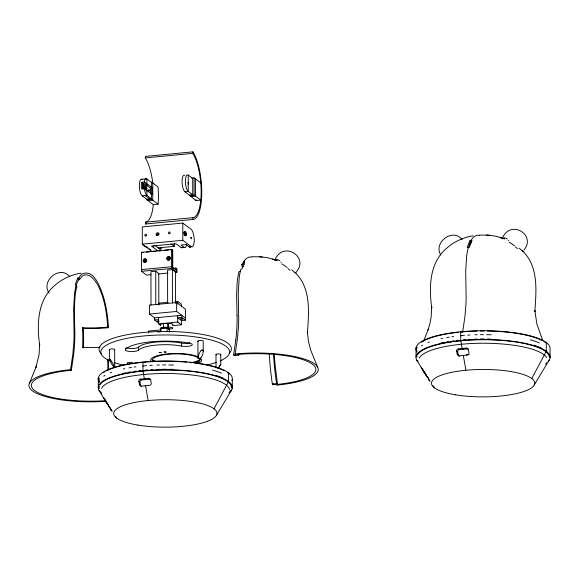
<?xml version="1.0" encoding="UTF-8"?>
<svg xmlns="http://www.w3.org/2000/svg" width="579" height="579" viewBox="0 0 579 579"><rect width="100%" height="100%" fill="white"/><g stroke="black" fill="none" stroke-linecap="round" stroke-linejoin="round"><path stroke-width="0.87" d="M197.938 357.648C201.26 360.572 203.149 354.203 203.236 351.337L203.215 341.125A2.215 0.586 -0.1 0 0 202.447 340.633L201.275 340.488A2.909 0.774 -0.1 0 0 198.51 340.749L197.946 341.06A2.215 0.586 -0.1 0 0 198.351 341.523M99.197 377.986L99.11 382.458A66.165 17.573 -0.1 0 1 99.335 381.141M83.115 347.69L82.638 347.328L82.79 339.584A65.232 20.887 84.6 0 0 82.652 330.609M83.492 347.965L83.629 340.85A85.214 27.264 84.6 0 0 83.637 338.404L83.347 328.365L82.493 327.721L82.645 330.609M74.85 298.59L74.358 310.38L74.763 330.812M152.813 183.094A34.726 11.124 84.6 0 0 145.307 157.908L145.467 156.381L192.945 151.857A36.513 11.696 84.6 0 1 201.753 192.228A36.513 11.696 84.6 0 1 193.06 219.455L145.59 223.979L145.416 222.198A34.726 11.124 84.6 0 0 153.305 204.633L158.074 204.177A34.726 11.124 84.6 0 0 158.045 186.937L151.387 181.944L151.416 199.183L158.074 204.177M193.06 219.455L192.894 217.675A34.726 11.124 84.6 0 0 201.159 191.787A34.726 11.124 84.6 0 0 192.785 153.384L192.945 151.857M235.812 339.989L233.612 354.963L234.43 355.571L238.642 355.173L238.866 353.856M106.652 401.283A62.366 16.559 -0.1 0 1 31.584 390.152A62.366 16.559 -0.1 0 1 70.529 369.67L72.86 354.022L73.873 341.697A63.994 20.497 84.6 0 0 74.054 333.931L73.627 308.643L74.597 293.285A46.342 14.837 84.6 0 1 75.675 287.206L76.283 284.796L75.292 284.897A48.006 15.372 84.6 0 1 77.876 278.021L78.925 277.913A48.1 15.401 84.6 0 1 81.871 274.091C94.131 268.403 100.399 287.806 103.366 296.491C106.348 306.631 107.911 317.154 108.461 327.692A52.059 13.824 -0.1 0 1 83.347 328.365M233.612 354.963L236.145 354.717L235.161 353.979L237.491 338.339L238.505 326.013A63.994 20.497 84.6 0 0 238.686 318.24L238.258 292.96L239.228 277.594A46.342 14.837 84.6 0 1 240.314 271.522L240.915 269.112L241.971 269.018A48.006 15.372 84.6 0 1 244.613 262.135L243.556 262.222L244.128 264.075M462.599 332.31L464.93 316.67L465.943 304.344A63.994 20.497 84.6 0 0 466.117 296.571L465.697 271.29L466.667 255.925A46.342 14.837 84.6 0 1 467.745 249.853L468.346 247.443L469.403 247.349A48.006 15.372 84.6 0 1 472.051 240.466L470.01 240.661A48.006 15.372 84.6 0 0 467.296 247.551L468.346 247.443M104.705 400.74A59.912 15.908 -0.1 0 1 33.741 389.783A59.912 15.908 -0.1 0 1 71.347 370.285L73.569 355.202A76.927 24.636 84.6 0 0 74.836 330.862M29.5 383.074L36.499 365.906L36.007 367.368L39.104 354.29L39.633 343.984L39.683 345.33C36.759 324.645 37.302 300.002 54.737 285.483C62.025 278.897 71.347 274.743 81.009 273.15M423.604 341.118L428.561 328.546L428.076 330.016L430.031 323.039L431.167 316.937L431.695 306.631L431.753 307.97C428.829 287.293 429.365 262.649 446.807 248.13C454.095 241.537 463.417 237.39 473.079 235.791M145.604 188.001C145.351 191.837 149.252 187.415 145.604 188.001L145.597 185.345L142.89 183.311L142.904 189.109M275.271 259.081C283.869 240.864 308.998 256.96 296.506 271.667M502.71 237.412C511.3 219.188 536.436 235.291 523.937 249.998M214.02 408.796L228.517 381.554L228.502 372.796M531.783 378.521L546.279 351.279L546.265 342.522M77.876 278.021L78.447 279.874L77.492 281.828A45.842 14.678 84.6 0 0 76.175 285.461M470.01 240.661L470.51 242.514L469.555 244.468A45.842 14.678 84.6 0 0 468.433 247.479M220.823 364.162L220.765 354.391M78.447 279.874C80.93 279.469 81.357 275.351 84.339 275.032C90.056 273.751 94.305 279.498 96.997 283.71C104.365 296.904 106.71 312.233 107.716 327.128L108.461 327.692M243.875 266.543L242.188 266.702L241.696 264.712L244.005 261.592M242.188 266.702L242.42 266.304M146.625 187.907L146.617 185.251L145.597 185.345M469.851 244.635L469.627 245.033L469.294 243.708M110.14 359.089C107.86 357.779 113.998 369.33 114.157 365.631M218.203 368.49L220.78 364.205L220.563 364.596M229.038 392.844L230.384 390.601M216.466 415.244L231.701 389.92M534.229 384.97L549.457 359.646M218.08 368.519L220.36 364.842M201.072 350.418L202.578 349.861L203.236 351.337M244.229 261.382L244.707 260.991M132.338 363.163L132.482 363.033A2.215 0.586 -0.1 0 0 131.751 362.476L130.579 362.331A2.909 0.774 -0.1 0 0 127.814 362.592L127.315 362.838A2.215 0.586 -0.1 0 0 127.655 363.366M114.381 349.817L114.642 349.622A2.215 0.586 -0.1 0 0 113.904 349.072L112.739 348.92A2.909 0.774 -0.1 0 0 109.974 349.188L109.409 349.499A2.215 0.586 -0.1 0 0 109.684 349.904M158.928 321.454L157.227 321.2L158.964 320.918M148.34 378.413A2.157 2.034 38.3 0 1 150.714 380.244L151.228 383.218A2.019 1.911 45.7 0 1 149.548 385.339L141.674 386.092A2.019 1.788 53.8 0 1 139.416 384.34L138.902 381.366A2.157 1.925 48.4 0 1 140.473 379.173L148.34 378.405L149.368 379.18A2.164 2.041 37.7 0 1 150.822 379.578M140.465 379.151L141.5 379.925L149.368 379.18M467.13 348.905L466.095 348.131L458.228 348.876L459.256 349.651L467.13 348.905A2.164 2.041 37.7 0 1 468.708 349.398M470.51 242.514L471.596 242.529M76.059 286.728L76.848 286.648L76.283 284.796M145.307 157.908L192.785 153.384M145.134 179.193L146.928 179.02L151.387 182.371M145.792 183.036L152.443 188.03L152.451 194.66L144.352 188.486L141.537 188.754A8.497 2.721 84.6 0 1 141.522 182.298L144.345 182.03L145.792 183.036L142.89 183.311M191.714 178.1L194.103 177.869L200.754 182.87M148.079 184.752L145.177 185.027L145.191 189.999M146.197 184.933L150.562 188.211L152.443 188.03M142.195 195.854L146.957 195.398L151.416 198.749L146.653 199.205L142.195 195.854A8.497 2.721 84.6 0 1 139.351 185.541A8.497 2.721 84.6 0 1 142.166 179.476M184.867 175.401A8.497 2.721 84.6 0 0 182.059 181.48A8.497 2.721 84.6 0 0 184.904 191.787L188.276 191.461L192.735 194.812L192.706 178.433L188.247 175.082A8.497 2.721 84.6 0 0 185.439 181.147A8.497 2.721 84.6 0 0 188.276 191.461L188.168 182.291L188.284 184.238M184.904 191.779L189.362 195.137L192.735 194.812M146.653 199.205L146.653 199.632L151.416 199.183M189.362 195.564L194.131 195.109L200.783 200.11L196.02 200.566L189.362 195.137M148.014 200.66L152.784 200.204L152.747 182.964M190.723 196.585L195.492 196.136L195.463 178.897M145.416 222.198L192.894 217.675M186.756 244.258A8.938 2.866 84.6 0 1 184.057 247.298L181.082 245.062L186.141 244.584L189.116 246.813L191.222 246.618A8.938 2.866 84.6 0 0 194.124 241.848A2.417 0.774 84.6 0 0 194.124 238.526A8.938 2.866 84.6 0 0 191.193 229.371L182.79 223.06L142.296 226.917L142.325 244.157L152.089 251.496M157.039 234.56L158.603 234.408A1.433 1.303 -53.1 0 1 158.957 234.206M183.782 232.107L184.614 232.027A2.417 0.774 84.6 0 0 184.614 234.09L183.782 234.169M183.782 232.599L184.614 232.519L184.614 232.027M184.317 233.214L186.069 233.105A2.417 0.774 84.6 0 1 186.076 235.168L184.325 235.284M183.782 233.677L184.614 233.598A2.236 0.717 84.6 0 1 184.614 232.519M142.325 244.157L182.819 240.299L191.222 246.618M145.184 246.582L146.205 246.488M158.19 247.877L174.243 246.343L174.243 243.679M157.872 250.881L151.452 246.061L175.973 243.723L181.104 247.58L184.057 247.298M151.01 274.692L146.538 275.119L141.486 271.319L141.45 252.35L171.84 249.455L172.73 250.128L172.766 269.09M143.534 252.408L141.45 252.35M146.219 252.147L149.795 251.807M152.472 251.554L156.048 251.214M158.733 250.96L161.411 250.7M164.096 250.446L168.561 250.019M170.349 249.853L172.137 249.679L172.173 268.649M141.486 271.319L171.876 268.424L176.928 272.224L176.906 268.772L176.009 268.099L173.497 268.338M158.834 305.01L158.776 273.505L155.729 271.218L150.938 271.674L150.996 304.981M175.466 303.425L175.408 271.92L172.368 269.633L167.57 270.089L167.628 303.396M176.913 270.502L171.869 266.695L141.479 269.597L141.783 269.814M241.696 264.712L244.229 264.473M469.974 242.963L471.661 242.804M158.161 274.012L167.99 273.071M175.14 272.391L176.928 272.224M240.763 271.37L239.076 271.529A44.996 14.41 84.6 0 0 238.562 273.621A44.192 14.149 84.6 0 0 237.101 283.355L236.616 295.058L237.014 315.461M158.603 303.193L168.156 302.281M175.104 301.616L177.71 301.369L181.386 304.134L181.393 306.819M176.631 302.535L149.483 305.126L149.498 314.042L154.607 317.885L181.755 315.294L181.763 317.401L185.439 320.165L185.418 309.135L176.631 302.535L176.646 311.459L185.432 318.059M149.498 314.042L176.646 311.459M154.607 317.885L154.607 319.984L158.632 319.601M181.763 317.401L177.739 317.784L181.415 320.549L185.439 320.165M158.624 317.502L158.639 323.878L177.746 322.062L181.422 324.819L181.415 320.549M172.737 325.651L181.422 324.819M169.357 332.071L169.35 329.386L167.121 327.714L160.81 328.315L160.817 331.745L157.908 332.02M160.81 329.907L148.448 331.087L148.456 332.925M466.305 354.804L468.954 354.551M466.095 348.138A2.157 2.034 38.3 0 1 468.476 349.962L468.99 352.937A2.019 1.911 45.7 0 1 467.304 355.065L459.436 355.81A2.019 1.788 53.8 0 1 457.171 354.066L456.665 351.091A2.157 1.925 48.4 0 1 458.228 348.898M269.134 353.356L270.176 366.449A136.76 43.794 84.6 0 0 271.37 376.878L272.325 384.043L276.545 383.645L277.515 384.376A59.912 15.908 -0.1 0 0 312.407 364.184A59.912 15.908 -0.1 0 0 237.672 354.442L238.642 355.173M272.325 384.043L273.143 384.659L275.669 384.42L276.653 385.151A62.366 16.559 -0.1 0 0 314.723 363.967A62.366 16.559 -0.1 0 0 235.161 353.979M141.573 179.215L146.378 178.766M479.492 235.088L487.779 235.154M252.06 256.758L260.34 256.823M488.14 235.183L494.965 236.051L501.276 237.672M260.709 256.852L267.527 257.72L273.838 259.341M486.678 235.067L489.689 235.298M259.24 256.736L262.258 256.975M479.347 235.363L476.835 235.284L473.94 236.731A48.1 15.401 84.6 0 0 470.995 240.553L471.559 242.406M251.908 257.033L249.404 256.953L246.502 258.4A48.1 15.401 84.6 0 0 243.556 262.222M504.801 238.939L502.304 238.382L502.753 238.852M277.37 260.608L274.967 260.261M500.849 237.795L503.368 238.476M275.937 260.145L272.579 259.24L276.4 260.275M500.01 237.571L503.839 238.606M156.504 235.11L158.516 234.915A1.433 1.303 -53.1 0 0 158.443 233.011A1.433 1.303 -53.1 0 0 156.569 233.185A1.433 1.303 -53.1 0 0 156.504 235.11L156.866 235.378M508.203 240.488L508.579 240.683M280.772 262.157L281.141 262.352M428.713 378.767L428.38 378.384M456.665 351.091L457.7 351.866L458.221 354.84A2.019 1.78 54 0 0 459.328 356.346M457.186 354.066L458.221 354.84M427.78 377.37L428.178 377.718M141.522 182.298L142.977 183.391L142.991 189.036M145.163 195.572L149.621 198.923M146.653 199.632L153.305 204.633M186.069 233.105L186.004 233.055A2.236 0.717 84.6 0 0 184.875 231.578A2.236 0.717 84.6 0 0 184.882 234.9A2.236 0.717 84.6 0 0 186.011 235.117L186.076 235.168M170.877 243.817L174.243 246.343M160.245 247.682L161.664 248.746L159.609 248.941L154.919 245.424M146.625 246.799L147.935 247.783M149.252 248.775L150.562 249.759M142.955 244.91L145.604 246.9M154.607 319.984L158.284 322.749M158.639 323.878L160.477 325.26M138.902 381.366L139.937 382.14L140.458 385.115L139.423 384.34M70.529 369.67L71.347 370.285M104.466 398.627L105.291 399.799M519.117 248.167L522.779 251.206L522.193 250.512M291.686 269.836L295.348 272.875L294.762 272.181M108.722 405.734L107.853 404.294L108.555 405.257M429.864 381.112L429.43 380.541M428.981 379.665L429.488 380.316M111.226 409.939L112.044 411.112M69.784 276.559C59.767 264.806 40.501 281.01 49.085 293.003M423.415 370.669L424.306 372.131L423.401 370.726M426.795 376.321L427.693 377.682L426.788 376.379M109.04 406.596L109.93 408.057L109.026 406.653M425.276 373.057L424.906 372.586M110.871 408.977L110.495 408.484M426.434 375.402L425.579 374.077M522.555 250.873C538.969 266.89 536.168 291.056 534.866 311.763L534.808 310.416L536.892 324.081L542.581 340.112M295.116 272.55C311.531 288.559 308.73 312.725 307.427 333.432L307.369 332.085L308.448 341.321L310.742 350.208L317.516 366.891M112.015 411.293L111.197 410.004M422.381 368.526L422.967 369.641M107.383 403.179L107.05 402.723M106.898 403.245L107.795 404.67M425.522 374.403L424.747 373.093L425.145 373.846M107.752 404.67L106.304 402.434M462.122 239.54C452.684 227.511 432.998 242.739 440.785 254.963M425.869 374.316L426.441 375.206M108.259 405.626L108.7 406.32M104.951 400.118L105.66 401.29L105.349 400.834M428.163 378.065L427.78 377.385M425.087 373.593L425.558 374.396M416.793 360.174L423.987 372.029M103.996 398.482C102.592 396.072 105.226 400.451 103.988 398.294M428.59 379.563C429.509 380.859 427.526 377.884 428.59 379.426M106.42 402.622L99.038 390.456M108.838 406.61L108.686 406.364M426.47 376.126L426.824 376.654L426.506 376.118M110.285 408.159L110.024 407.659M424.53 372.934L423.98 372.022M106.152 402.195L106.956 403.52M423.857 371.827L424.154 372.297M100.811 391.889L101.701 393.358M424.624 373.079L424.501 372.883M433.099 385.643L434.388 387.8M115.771 416.641L116.625 418.074M429.908 381.054L428.959 379.73M146.625 189.217L146.632 190.99M78.925 277.913L79.497 279.758M462.997 348.406L463.142 349.238M462.114 348.471L460.732 340.546L460.718 331.789M463.323 355.405L465.907 370.256M145.191 378.405L145.387 379.52M144.352 378.746L142.977 370.821L142.962 362.063M145.561 385.679L148.152 400.538M277.515 384.376L275.228 365.914A95.781 30.673 84.6 0 1 274.547 358.242A74.937 24 84.6 0 1 274.272 354.116M272.955 383.349L273.143 384.659M276.545 383.645L275.59 376.473A136.76 43.794 84.6 0 1 274.388 366.051L273.418 354.203M109.395 358.951L109.38 349.564M107.976 370.263L107.622 359.161M108.664 369.663L108.36 359.711M215.996 354.522L216.018 367.737M550.05 357.865L550.036 349.108A67.063 17.811 -0.1 0 0 480.136 330.761A67.063 17.811 -0.1 0 0 416.482 350.86M416.011 347.979L416.026 356.736M232.273 379.39L232.288 388.147M197.917 341.125L197.946 358.017M194.103 177.869L194.131 195.109M189.586 342.442L189.586 343.202A6.709 1.78 -0.1 0 1 191.019 345.685A6.709 1.78 -0.1 0 1 181.647 346.083A27.741 7.368 -0.1 0 0 138.403 350.201A6.709 1.78 -0.1 0 1 130.203 351.482A6.709 1.78 -0.1 0 1 125.433 349.311L125.433 348.182M188.247 175.082L188.262 182.327M184.614 233.598L184.614 234.09M182.79 223.06L182.819 240.299M189.717 343.029A6.709 1.78 -0.1 0 1 181.64 343.065L181.647 346.083M177.71 301.369L177.717 304.055M177.731 315.678L177.746 322.062M176.009 268.099L176.016 269.828M172.368 269.633L172.426 302.94M171.84 249.455L171.876 268.424M168.598 323.581L168.605 327.287M172.274 324.884A3.221 0.854 -0.1 0 0 171.891 323.762A3.221 0.854 -0.1 0 0 167.657 323.719L167.664 327.432A4.871 1.296 -0.1 0 0 161.49 327.663A4.871 1.296 -0.1 0 0 161.179 329.313M167.121 327.714L167.128 331.289M163.452 323.603L163.459 327.309M155.729 271.218L155.787 304.525M153.601 246.061L153.609 247.682M150.562 188.211L150.569 194.008M146.936 183.898L146.928 179.02A8.497 2.721 84.6 0 0 144.345 182.03M146.95 190.52L146.957 195.398A8.497 2.721 84.6 0 1 144.352 188.486M181.64 343.065A27.741 7.368 -0.1 0 0 138.395 347.183L138.403 350.201M114.671 349.557L114.7 366.369M98.249 378.253L98.271 387.011M237.086 315.512A77.376 24.781 84.6 0 1 235.805 339.974M296.434 272.789A14.236 2.931 27.4 0 1 296.47 273.006M287.893 268.576A14.743 1.274 39.6 0 1 289.978 270.292M281.756 263.843A21.749 6.311 40.3 0 1 287.148 267.491M276.349 259.334A18.065 5.696 40.2 0 1 279.889 260.615M107.716 327.128A49.794 13.223 -0.1 0 1 82.493 327.721M100.131 347.284A50.091 13.303 -0.1 0 1 82.638 347.328M76.848 286.648A45.451 14.555 84.6 0 0 76.327 288.755A44.634 14.294 84.6 0 0 74.85 298.59M145.191 261.99A0.941 0.854 -53.1 0 1 145.032 260.767A0.941 0.854 -53.1 0 1 146.234 260.427M168.735 259.682A0.941 0.854 -53.1 0 1 168.699 258.437A0.941 0.854 -53.1 0 1 169.915 258.227M145.604 262.367A1.788 1.628 -53.1 0 1 143.505 261.324A1.788 1.628 -53.1 0 1 144.772 259.103A1.788 1.628 -53.1 0 1 146.798 260.275M146.762 261.071A1.788 1.628 -53.1 0 1 146.639 261.397M169.372 260.043A1.788 1.628 -53.1 0 1 167.07 258.82A1.788 1.628 -53.1 0 1 169.068 256.779A1.788 1.628 -53.1 0 1 170.248 259.146M163.264 328.575A2.092 0.557 -0.1 0 1 164.11 328.358M160.607 325.347A4.871 1.296 -0.1 0 1 161.888 323.849A4.871 1.296 -0.1 0 1 167.657 323.719M166.477 328.011A3.221 0.854 -0.1 0 1 170.4 327.258A3.221 0.854 -0.1 0 1 172.701 328.38A3.221 0.854 -0.1 0 1 168.214 328.858M169.683 328.944A4.871 1.296 -0.1 0 1 168.822 329.35M167.005 328.25A2.193 0.579 -0.1 0 1 167.251 328.604M162.894 328.568A2.193 0.579 -0.1 0 1 166.021 328.003M186.062 233.272A2.41 0.934 83.1 0 1 186.141 234.191M186.177 234.213A2.41 0.97 83 0 1 186.098 235.067M191.244 246.495A8.938 2.866 84.6 0 1 189.536 246.777M182.617 247.515A8.938 2.866 84.6 0 1 181.104 247.58M190.998 246.27A8.938 2.866 84.6 0 1 189.116 246.813M160.253 248.775A12.101 3.872 84.6 0 1 159.71 250.968M157.184 235.349A1.433 1.303 -53.1 0 1 158.943 233.482M157.893 235.349A1.411 1.397 -5.9 0 1 158.581 234.365M196.107 199.589A34.726 11.124 84.6 0 1 196.02 200.566M143.882 189.015A1.788 0.572 84.6 0 1 143.505 186.329A1.788 0.572 84.6 0 1 144.388 186.337A1.788 0.572 84.6 0 1 144.468 189.022M146.458 223.791A36.513 11.696 84.6 0 1 145.59 223.979M200.443 358.575A2.446 0.651 -0.1 0 1 198.018 358.177M198.213 357.59A9.076 6.941 -60.6 0 1 201.159 350.527M114.302 365.986A2.186 0.579 -0.1 0 1 114.584 366.131A2.446 0.651 -0.1 0 1 113.679 366.84M110.176 359.508A9.076 2.606 62 0 1 113.868 365.581M153.03 361.832A23.819 6.326 -0.1 0 1 178.455 353.935A23.819 6.326 -0.1 0 1 197.598 362.924M152.747 361.68A25.483 6.767 -0.1 0 1 152.082 361.231M199.885 358.517A23.819 6.326 -0.1 0 1 195.029 362.751M154.448 361.607A23.819 6.326 -0.1 0 1 152.335 359.356M200.11 359.45A25.483 6.767 -0.1 0 1 190.867 362.707M156.88 361.687A25.483 6.767 -0.1 0 1 152.074 359.501M138.395 347.183A6.709 1.78 -0.1 0 1 133.148 348.486A6.709 1.78 -0.1 0 1 126.49 347.798M111.023 361.354A64.363 17.095 -0.1 0 1 122.762 339.265A64.363 17.095 -0.1 0 1 206.689 338.903A64.363 17.095 -0.1 0 1 220.1 360.891M216.351 362.345A64.363 17.095 -0.1 0 1 207.463 364.871M123.573 365.146A64.363 17.095 -0.1 0 1 114.251 362.57M101.405 353.776A66.165 17.573 -0.1 0 1 164.038 331.463A66.165 17.573 -0.1 0 1 229.602 352.966M125.433 349.311A41.152 10.929 -0.1 0 1 189.586 343.202M200.298 358.061A25.483 6.767 -0.1 0 1 198.611 363.373M151.206 361.701A25.483 6.767 -0.1 0 1 166.774 353.95A25.483 6.767 -0.1 0 1 198.004 356.736M216.452 354.913A2.417 0.644 -0.1 0 1 216.814 354.051A2.417 0.644 -0.1 0 1 220.063 354.058A2.417 0.644 -0.1 0 1 220.317 354.92M100.29 392.07A67.063 17.811 -0.1 0 1 164.972 369.771A67.063 17.811 -0.1 0 1 230.413 391.701M99.212 388.625A66.165 17.573 -0.1 0 1 99.378 386.113M99.964 384.869A66.165 17.573 -0.1 0 1 171.181 370.068A66.165 17.573 -0.1 0 1 231.434 387.785M98.72 381.134A67.063 17.811 -0.1 0 1 164.61 361.014A67.063 17.811 -0.1 0 1 231.955 380.577M103.692 372.485A66.165 17.573 -0.1 0 1 104.915 371.711M106.275 370.958A66.165 17.573 -0.1 0 1 186.836 362.172M189.492 362.432A66.165 17.573 -0.1 0 1 192.112 362.715M194.674 363.033A66.165 17.573 -0.1 0 1 223.892 370.582M227.663 372.876A66.165 17.573 -0.1 0 1 229.074 374.07M101.535 388.343A64.363 17.095 -0.1 0 1 167.787 373.513A64.363 17.095 -0.1 0 1 229.53 389.457M139.937 382.14A2.164 1.925 48.4 0 1 141.5 379.954M141.319 386.468A2.019 1.78 54 0 1 140.451 385.122M103.735 376.147A66.165 17.573 -0.1 0 1 104.937 375.387M110.22 372.847A66.165 17.573 -0.1 0 1 111.588 372.319M123.32 368.982A66.165 17.573 -0.1 0 1 124.883 368.649M128.958 367.875A66.165 17.573 -0.1 0 1 131.513 367.448M134.133 367.05A66.165 17.573 -0.1 0 1 135.92 366.804M142.803 366.015A66.165 17.573 -0.1 0 1 146.726 365.667M149.903 365.436A66.165 17.573 -0.1 0 1 152.284 365.291M157.061 365.081A66.165 17.573 -0.1 0 1 159.457 365.009M162.605 364.951A66.165 17.573 -0.1 0 1 165.724 364.929M168.815 364.951A66.165 17.573 -0.1 0 1 173.439 365.052M212.457 370.111A66.165 17.573 -0.1 0 1 221.562 373.173M122.849 373.397A66.165 17.573 -0.1 0 1 125.824 372.775M128.914 372.188A66.165 17.573 -0.1 0 1 130.514 371.921M134.618 371.291A66.165 17.573 -0.1 0 1 136.304 371.067M138.873 370.741A66.165 17.573 -0.1 0 1 140.617 370.546M145.51 370.075A66.165 17.573 -0.1 0 1 147.775 369.894M150.837 369.692A66.165 17.573 -0.1 0 1 152.378 369.597M157.039 369.395A66.165 17.573 -0.1 0 1 159.384 369.322M162.525 369.264A66.165 17.573 -0.1 0 1 166.463 369.243M169.611 369.272A66.165 17.573 -0.1 0 1 172.745 369.344M216.054 375.467A66.165 17.573 -0.1 0 1 223.907 378.572M416.873 348.341A66.165 17.573 -0.1 0 1 417.126 347.089M421.454 342.218A66.165 17.573 -0.1 0 1 458.365 332.281M461.014 332.013A66.165 17.573 -0.1 0 1 477.132 331.058M480.273 331A66.165 17.573 -0.1 0 1 484.21 330.978M487.359 331.007A66.165 17.573 -0.1 0 1 541.654 340.314M543.695 341.436A66.165 17.573 -0.1 0 1 545.425 342.602M523.894 251.25A14.236 2.931 27.4 0 1 523.908 251.337M515.332 246.907A14.743 1.274 39.6 0 1 517.409 248.623M509.194 242.174A21.749 6.311 40.3 0 1 514.579 245.822M503.781 237.665A18.065 5.696 40.2 0 1 507.327 238.946M418.052 361.795A67.063 17.811 -0.1 0 1 482.734 339.497A67.063 17.811 -0.1 0 1 548.175 361.426M416.887 357.091A66.165 17.573 -0.1 0 1 417.141 355.839M417.727 354.594A66.165 17.573 -0.1 0 1 486.584 339.75A66.165 17.573 -0.1 0 1 549.109 356.259M546.793 362.57A64.363 17.095 -0.1 0 1 545.563 364.278M419.29 358.068A64.363 17.095 -0.1 0 1 482.466 343.231A64.363 17.095 -0.1 0 1 546.627 357.561M457.7 351.866A2.164 1.925 48.4 0 1 459.263 349.68M416.866 352.184A66.165 17.573 -0.1 0 1 417.097 350.86M421.49 345.873A66.165 17.573 -0.1 0 1 422.699 345.113M427.975 342.573A66.165 17.573 -0.1 0 1 429.343 342.044M441.075 338.708A66.165 17.573 -0.1 0 1 442.646 338.375M446.72 337.6A66.165 17.573 -0.1 0 1 449.275 337.166M451.895 336.775A66.165 17.573 -0.1 0 1 453.683 336.529M460.566 335.733A66.165 17.573 -0.1 0 1 464.488 335.393M467.666 335.161A66.165 17.573 -0.1 0 1 470.047 335.017M474.823 334.807A66.165 17.573 -0.1 0 1 477.212 334.734M480.36 334.676A66.165 17.573 -0.1 0 1 483.487 334.655M486.577 334.676A66.165 17.573 -0.1 0 1 491.202 334.778M530.219 339.837A66.165 17.573 -0.1 0 1 539.324 342.898M440.612 343.123A66.165 17.573 -0.1 0 1 443.579 342.493M446.677 341.914A66.165 17.573 -0.1 0 1 448.269 341.646M452.373 341.017A66.165 17.573 -0.1 0 1 454.059 340.785M456.636 340.466A66.165 17.573 -0.1 0 1 458.38 340.271M463.272 339.801A66.165 17.573 -0.1 0 1 465.538 339.62M468.592 339.41A66.165 17.573 -0.1 0 1 470.134 339.323M474.794 339.113A66.165 17.573 -0.1 0 1 477.147 339.048M480.288 338.983A66.165 17.573 -0.1 0 1 484.225 338.968M487.373 338.997A66.165 17.573 -0.1 0 1 490.507 339.07M533.809 345.185A66.165 17.573 -0.1 0 1 541.669 348.297M545.968 351.004A66.165 17.573 -0.1 0 1 546.909 351.844M148.796 190.129C149.339 193.48 149.563 187.9 148.796 190.129M190.882 237.679C191.352 241.197 191.815 235.552 190.882 237.679M180.503 318.942L182.819 318.971L180.525 318.899M159.174 352.495L161.208 352.531L159.174 352.495M164.284 352.01L166.159 352.054L164.306 351.989M106.543 402.405L105.668 400.957L106.579 402.376M421.273 367.332L422.171 368.743L421.273 367.332M110.3 408.904L111.132 410.207L110.321 408.933M422.54 369.597L423.423 371.016L422.54 369.597M425.941 375.235L426.354 375.937L425.963 375.264M145.387 261.636A0.941 0.854 -53.1 0 0 145.778 260.087A0.941 0.854 -53.1 0 0 144.301 260.63A0.941 0.854 -53.1 0 0 145.387 261.636M168.996 259.385A0.941 0.854 -53.1 0 0 169.386 257.836A0.941 0.854 -53.1 0 0 167.91 258.379A0.941 0.854 -53.1 0 0 168.996 259.385M145.278 262.149A1.788 1.628 -53.1 0 0 146.031 259.197A1.788 1.628 -53.1 0 0 143.208 260.239A1.788 1.628 -53.1 0 0 145.278 262.149M168.887 259.899A1.788 1.628 -53.1 0 0 169.64 256.946A1.788 1.628 -53.1 0 0 166.817 257.988A1.788 1.628 -53.1 0 0 168.887 259.899M145.937 235.979A0.941 0.854 -53.1 0 0 146.328 234.43A0.941 0.854 -53.1 0 0 144.844 234.973A0.941 0.854 -53.1 0 0 145.937 235.979M169.546 233.728A0.941 0.854 -53.1 0 0 169.936 232.179A0.941 0.854 -53.1 0 0 168.46 232.722A0.941 0.854 -53.1 0 0 169.546 233.728M137.831 425.087A51.632 13.715 -0.1 0 0 216.922 413.876A51.632 13.715 -0.1 0 0 141.218 401.348A51.632 13.715 -0.1 0 0 137.831 425.087M455.593 394.813A51.632 13.715 -0.1 0 0 534.685 383.602A51.632 13.715 -0.1 0 0 458.981 371.074A51.632 13.715 -0.1 0 0 455.593 394.813"/></g></svg>
